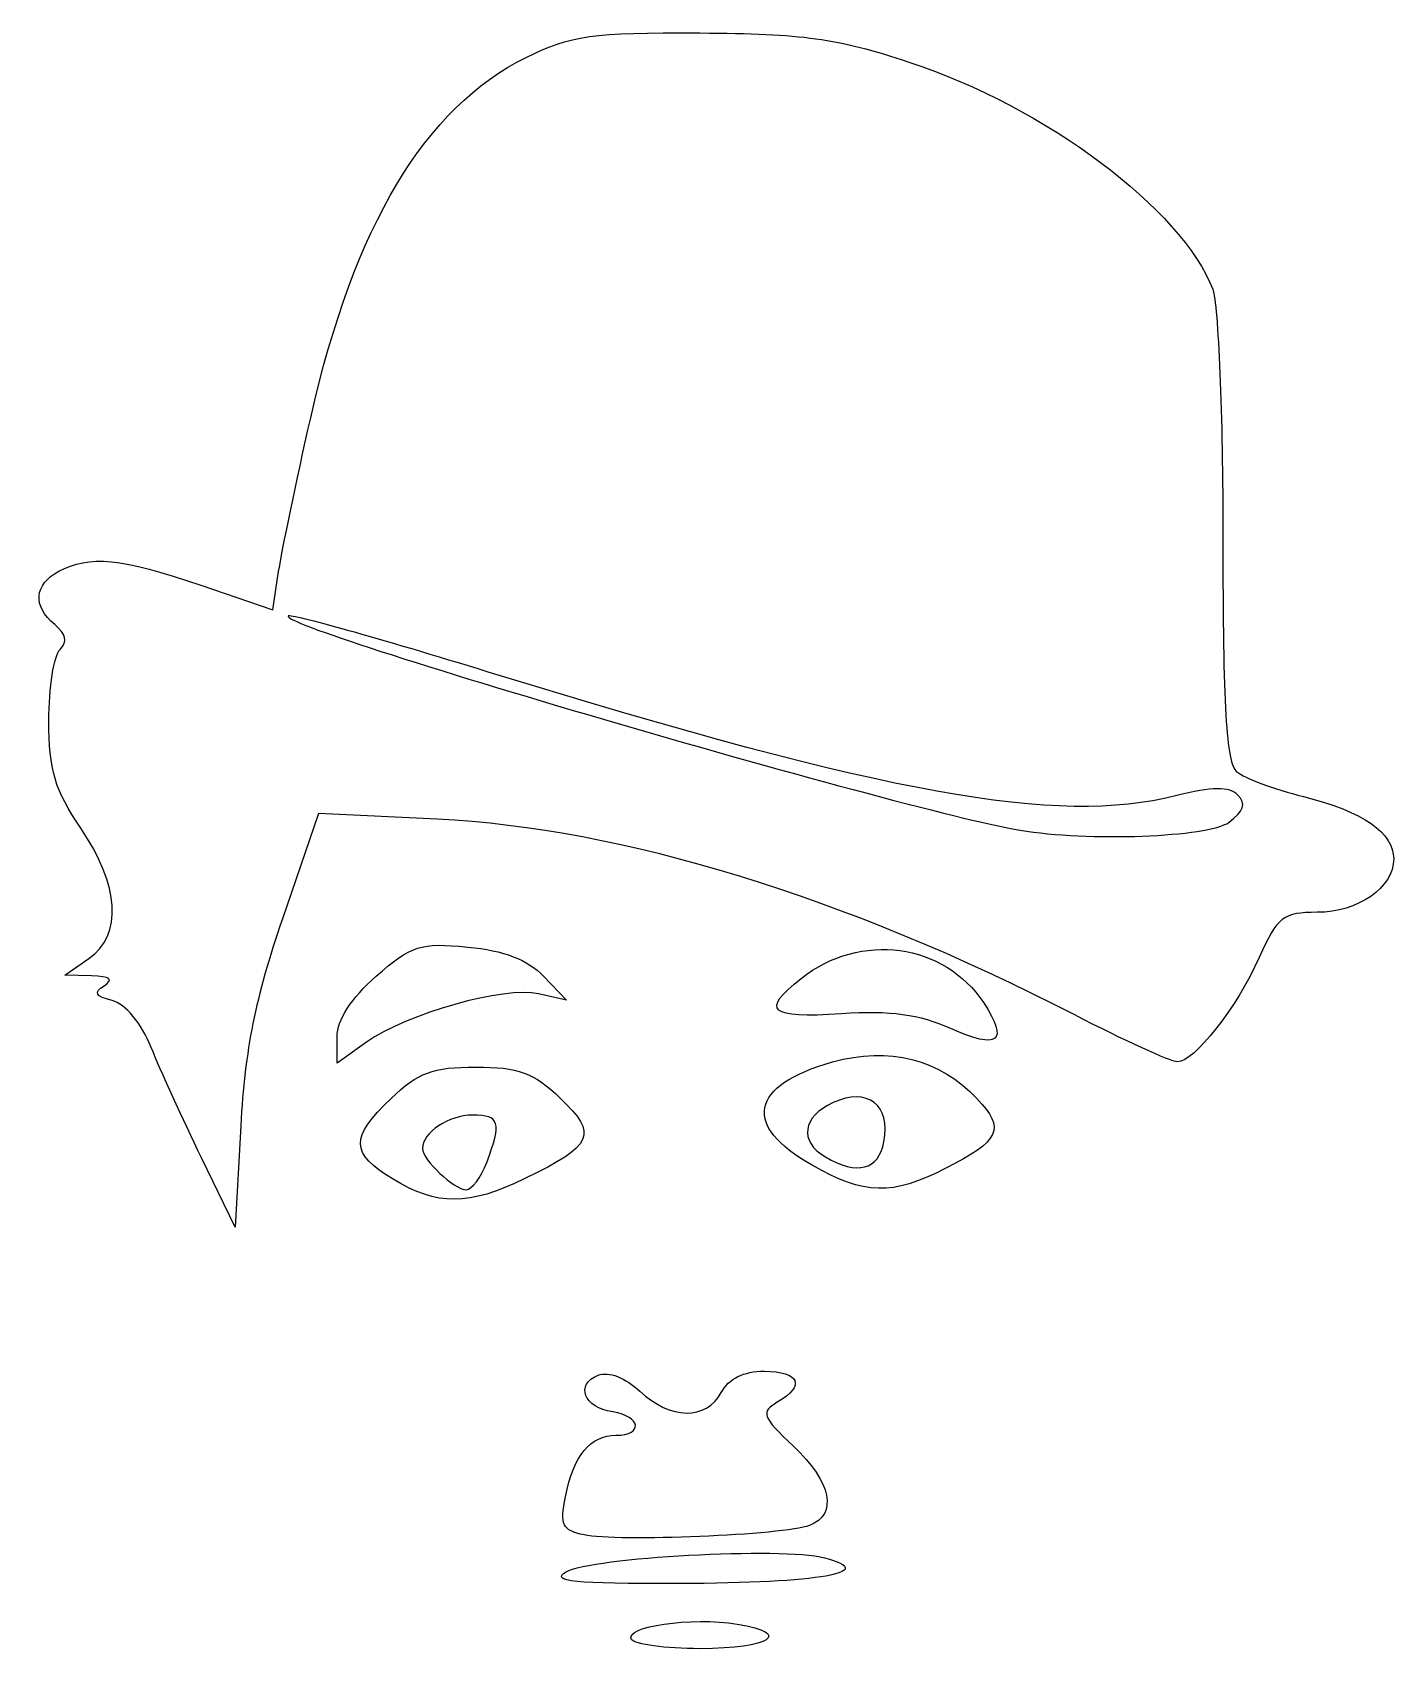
# Model space of a CAD drawing. Extents: x 13.9 to 47.6, y 10.3 to 50.4.
import ezdxf

# ---------------------------------------------------------------- set-up
doc = ezdxf.new("R2010")
doc.units = 0
doc.layers.get('0').update_dxf_attribs({"linetype": 'CONTINUOUS'})

msp = doc.modelspace()

# ---------------------------------------------------------------- linework, layer by layer
at = {"color": 7}
for points in [[(18.04232, 36.648028), (19.825098, 36.040465), (19.970307, 36.985588)], [(23.899933, 30.84658), (20.956988, 30.990096), (20.063475, 28.374988)], [(15.3335, 26.96033), (14.672041, 26.978269), (15.267354, 27.393538)], [(26.534226, 26.955102), (27.107459, 26.357098), (26.415081, 26.517708)], [(22.146521, 25.315434), (21.418916, 24.797803), (21.418916, 25.449869)], [(19.03102, 23.246337), (18.892082, 20.732795), (18.057668, 22.452587)]]:
    msp.add_lwpolyline(points, dxfattribs=at)
for points in [[(43.527202, 30.76915)], [(36.632459, 25.657257)], [(34.977104, 22.847782)], [(25.129634, 22.337519)], [(33.19512, 22.265661)], [(22.807979, 21.920518)], [(27.541839, 13.10059)], [(27.094323, 12.184695)], [(28.715827, 10.512571)]]:
    msp.add_lwpolyline(points, close=True, dxfattribs=at)
for points in [[(26.108037, 49.734228), (27.222839, 50.284397), (27.731204, 50.355983), (30.414751, 50.34068)], [(30.414751, 50.34068), (32.965813, 50.326133), (33.802825, 50.209677), (35.594872, 49.619955)], [(20.764589, 40.797798), (21.845734, 45.573414), (23.590852, 48.491967), (26.108037, 49.734228)], [(35.594872, 49.619955), (38.981422, 48.505519), (42.372465, 45.968486), (43.126559, 43.985072)], [(43.126559, 43.985072), (43.265585, 43.619404), (43.379334, 40.842238), (43.379334, 37.813592)], [(19.970307, 36.985588), (20.050171, 37.505406), (20.4076, 39.2209), (20.764589, 40.797798)], [(43.379334, 37.813592), (43.379334, 33.641918), (43.462022, 32.238339), (43.720417, 32.023889)], [(14.522356, 36.995361), (15.279705, 37.400682), (16.059625, 37.323723), (18.04232, 36.648028)], [(14.418674, 35.672447), (13.86397, 36.13281), (13.905708, 36.665339), (14.522356, 36.995361)], [(14.550965, 35.057966), (14.742304, 35.249307), (14.701794, 35.437479), (14.418674, 35.672447)], [(20.211377, 35.885323), (19.928185, 35.602132), (35.352889, 31.086938), (38.352251, 30.575041)], [(25.167914, 34.495554), (22.500433, 35.318543), (20.269992, 35.943938), (20.211377, 35.885323)], [(14.275166, 33.287401), (14.275166, 34.109525), (14.399277, 34.906278), (14.550965, 35.057966)], [(42.203976, 31.424663), (39.274549, 30.687026), (35.035471, 31.451153), (25.167914, 34.495554)], [(15.064104, 30.628349), (14.419068, 31.58027), (14.275166, 32.065275), (14.275166, 33.287401)], [(43.749293, 31.444295), (43.534319, 31.66265), (43.128636, 31.657496), (42.203976, 31.424663)], [(43.720417, 32.023889), (43.908012, 31.8682), (44.652152, 31.5918), (45.374063, 31.409672)], [(43.527202, 30.76915), (43.902416, 31.046081), (43.962254, 31.227985), (43.749293, 31.444295)], [(45.374063, 31.409672), (46.861624, 31.034376), (47.612668, 30.514774), (47.612668, 29.86092)], [(15.267354, 27.393538), (16.109295, 27.980846), (16.032767, 29.198813), (15.064104, 30.628349)], [(39.68945, 26.001435), (34.031142, 28.920538), (28.482801, 30.623092), (23.899933, 30.84658)], [(38.352251, 30.575041), (40.020285, 30.290357), (43.031526, 30.403308), (43.527202, 30.76915)], [(47.612668, 29.86092), (47.612668, 29.153935), (46.728576, 28.538003), (45.713788, 28.538003)], [(45.713788, 28.538003), (44.875238, 28.538003), (44.732564, 28.426955), (44.279413, 27.421573)], [(20.063475, 28.374988), (19.387927, 26.397818), (19.136065, 25.146717), (19.03102, 23.246337)], [(32.925991, 26.901423), (34.398334, 28.059568), (36.47368, 27.779922), (37.448593, 26.292016)], [(22.387815, 26.952639), (23.262962, 27.721028), (23.482711, 27.791235), (24.658853, 27.678224)], [(24.658853, 27.678224), (25.550819, 27.592517), (26.14156, 27.364735), (26.534226, 26.955102)], [(44.279413, 27.421573), (43.702004, 26.140511), (42.675043, 24.833837), (42.245619, 24.833837)], [(15.641864, 26.718575), (15.890723, 26.876327), (15.799693, 26.947693), (15.3335, 26.96033)], [(21.418916, 25.449869), (21.418916, 25.869321), (21.764558, 26.405411), (22.387815, 26.952639)], [(33.92048, 26.021094), (32.127754, 25.900729), (31.904763, 26.098124), (32.925991, 26.901423)], [(15.843839, 26.349598), (15.422283, 26.459836), (15.373701, 26.548591), (15.641864, 26.718575)], [(26.415081, 26.517708), (25.576785, 26.712167), (23.148416, 26.028198), (22.146521, 25.315434)], [(16.811081, 25.18841), (16.568461, 25.786487), (16.170575, 26.264153), (15.843839, 26.349598)], [(36.632459, 25.657257), (35.857386, 26.005023), (35.131531, 26.102403), (33.92048, 26.021094)], [(37.448593, 26.292016), (38.079381, 25.329311), (37.81743, 25.125574), (36.632459, 25.657257)], [(42.245619, 24.833837), (42.084509, 24.833837), (40.934233, 25.359257), (39.68945, 26.001435)], [(18.057668, 22.452587), (17.598741, 23.398472), (17.037776, 24.629594), (16.811081, 25.18841)], [(33.70434, 24.828881), (35.097117, 25.218835), (36.364857, 24.896733), (37.282731, 23.919704)], [(22.759208, 23.92444), (23.429599, 24.566716), (23.793832, 24.701545), (24.8585, 24.701545)], [(24.8585, 24.701545), (25.921416, 24.701545), (26.287663, 24.566467), (26.952956, 23.929075)], [(33.19512, 22.265661), (31.449201, 23.254467), (31.647577, 24.253023), (33.70434, 24.828881)], [(34.977104, 22.847782), (35.151867, 23.762004), (34.569982, 24.209991), (33.714208, 23.820075)], [(22.807979, 21.92052), (21.739306, 22.572104), (21.730381, 22.938761), (22.759208, 23.92444)], [(26.952956, 23.929075), (27.893941, 23.027555), (27.775964, 22.759368), (26.076472, 21.936657)], [(33.714208, 23.820075), (32.951171, 23.472413), (32.864166, 22.857867), (33.523605, 22.47378)], [(37.282731, 23.919704), (37.990761, 23.166041), (37.861756, 22.882635), (36.492757, 22.184222)], [(24.779125, 23.51092), (24.18912, 23.51092), (23.535583, 23.075892), (23.535583, 22.683153)], [(25.129634, 22.337519), (25.507824, 23.332239), (25.45445, 23.51092), (24.779125, 23.51092)], [(33.523605, 22.47378), (34.315075, 22.012791), (34.843477, 22.148755), (34.977104, 22.847782)], [(23.535583, 22.683153), (23.535583, 22.403419), (24.323393, 21.658837), (24.619364, 21.658837)], [(24.619364, 21.658837), (24.758093, 21.658837), (24.987714, 21.964243), (25.129634, 22.337519)], [(36.492757, 22.184222), (35.172253, 21.510551), (34.49905, 21.527177), (33.19512, 22.265661)], [(26.076472, 21.936657), (24.674165, 21.257813), (23.901158, 21.253998), (22.807979, 21.920518)], [(28.252663, 16.150331), (27.540011, 16.255193), (27.309757, 16.838279), (27.892669, 17.061963)], [(27.892669, 17.061963), (28.151278, 17.1612), (28.565673, 17.001776), (28.923911, 16.665226)], [(30.943918, 16.631753), (31.129359, 16.978252), (31.497908, 17.16092), (32.011559, 17.16092)], [(32.011559, 17.16092), (32.886764, 17.16092), (33.037949, 16.798213), (32.33298, 16.389808)], [(28.923911, 16.665226), (29.677148, 15.9576), (30.575157, 15.942717), (30.943918, 16.631753)], [(28.33048, 15.57342), (29.019923, 15.57342), (28.956066, 16.046828), (28.252663, 16.150331)], [(32.33298, 16.389808), (31.914407, 16.14732), (31.952504, 16.043177), (32.729855, 15.304918)], [(27.08039, 14.049005), (27.285344, 15.073781), (27.69507, 15.57342), (28.33048, 15.57342)], [(32.729855, 15.304918), (33.678961, 14.403541), (33.838671, 13.610146), (33.12673, 13.333352)], [(27.541839, 13.10059), (27.003187, 13.217903), (26.9401, 13.347565), (27.08039, 14.049005)], [(33.12673, 13.333352), (32.523869, 13.098965), (28.348342, 12.924943), (27.541839, 13.10059)], [(27.094323, 12.184695), (27.722703, 12.549222), (32.460187, 12.808019), (33.501237, 12.534691)], [(33.501237, 12.534691), (34.892417, 12.169439), (33.407736, 11.907131), (29.885584, 11.895894)], [(29.885584, 11.895894), (27.30079, 11.887639), (26.691024, 11.95074), (27.094323, 12.184695)], [(28.715827, 10.512571), (28.519863, 10.829647), (30.211623, 11.075196), (31.335538, 10.892811)], [(31.335538, 10.892811), (32.741399, 10.664672), (32.16439, 10.281753), (30.414751, 10.281753)], [(30.414751, 10.281753), (29.558803, 10.281753), (28.794287, 10.385621), (28.715827, 10.512571)]]:
    msp.add_open_spline(points, degree=3, dxfattribs=at)

doc.saveas('drawing.dxf')
